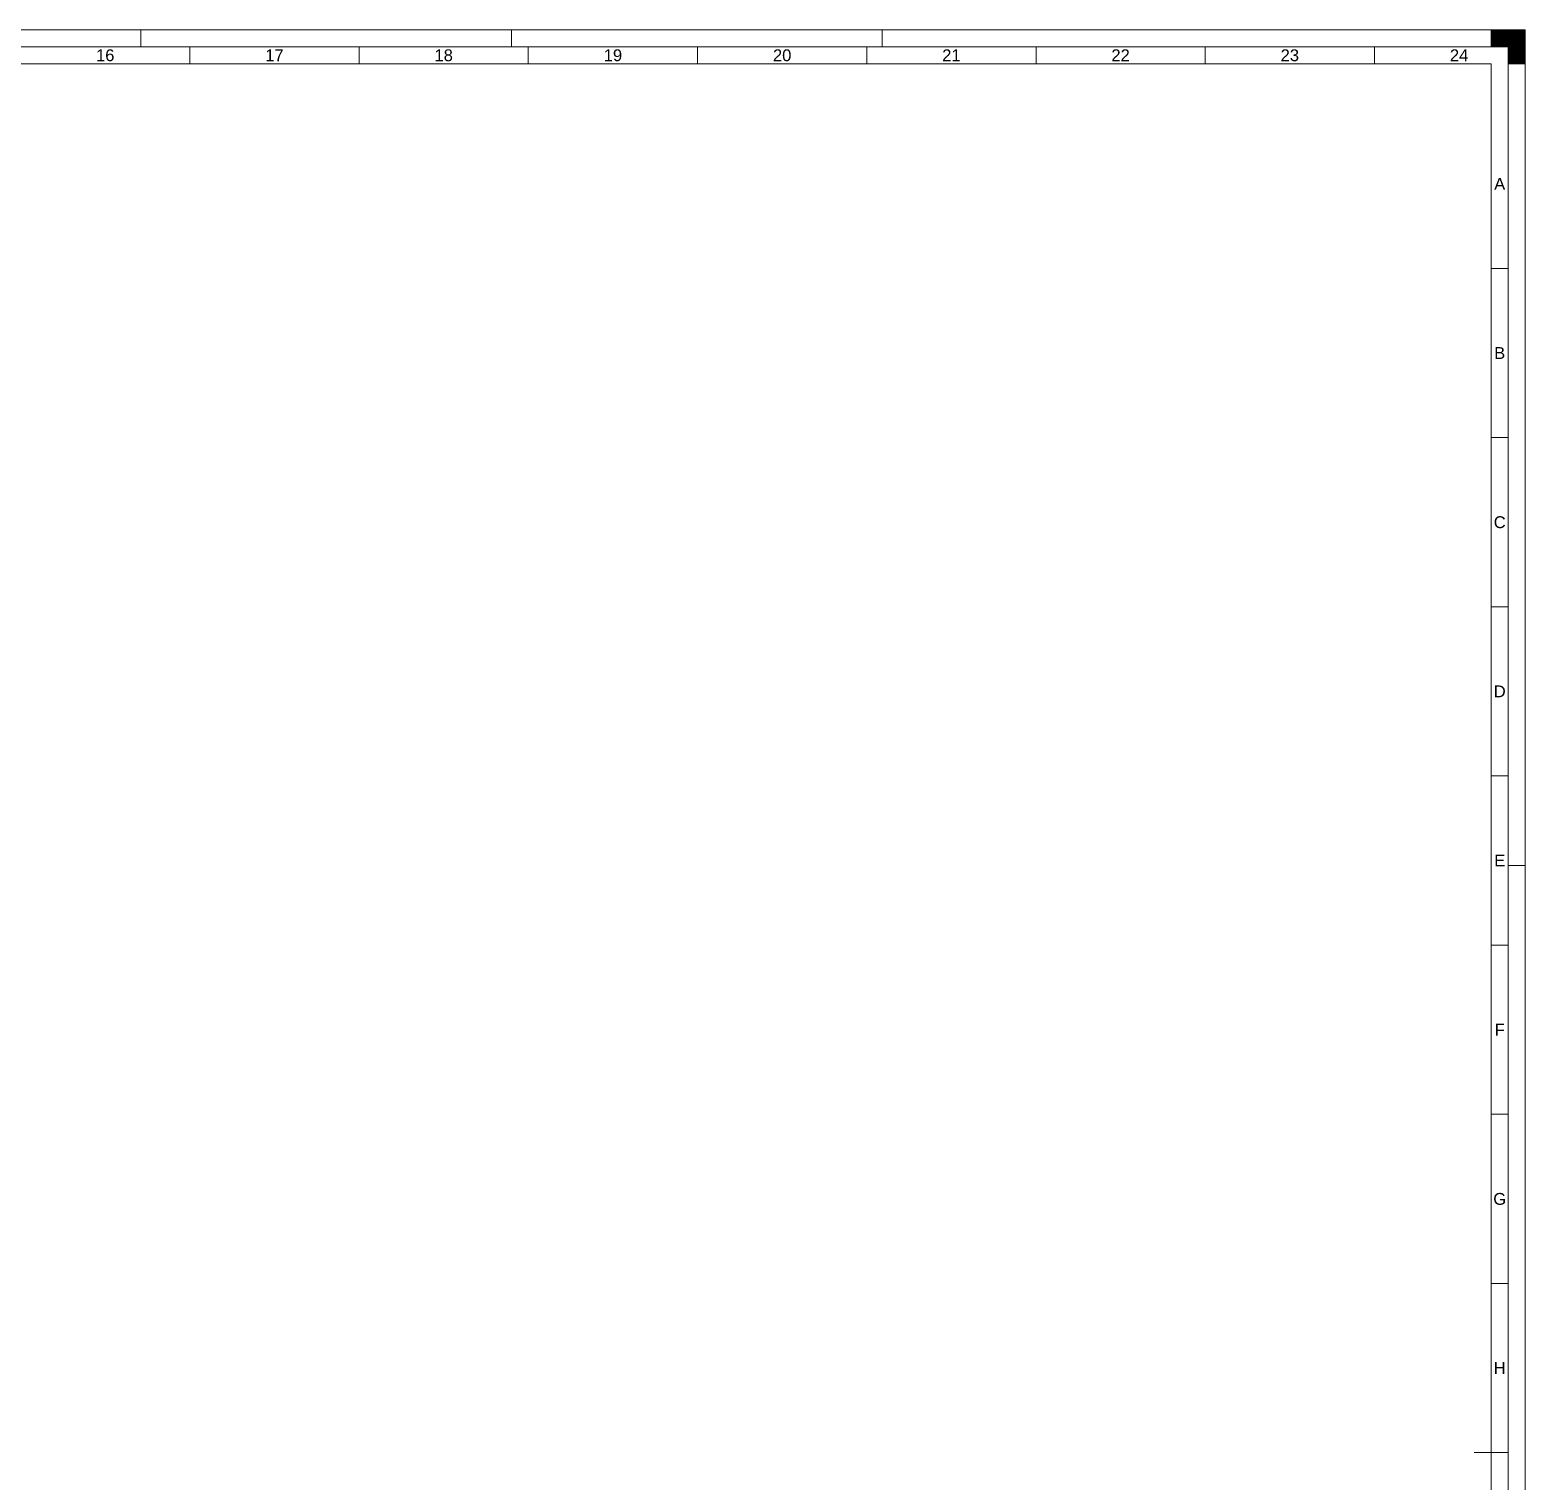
# Paper-space layout 'A0 - Landscape' of a CAD drawing. Header units: millimetres. Extents: x 0 to 1494, y 0 to 841.
# Drawn here: x 747.2 to 1189, y 412.1 to 841 of the extents above; entities that cross this region are included whole.
import ezdxf
from ezdxf.enums import TextEntityAlignment as Align

# ---------------------------------------------------------------- set-up
doc = ezdxf.new("R2010")
doc.units = ezdxf.units.MM
for name, color, linetype, lineweight in [('CDL_FRAME', 7, 'Continuous', 18), ('CDL_FRAME_GREEN', 3, 'Continuous', 18), ('CDL_FRAME_RED', 1, 'Continuous', 18), ('CDL_FRAME_YELLOW', 2, 'Continuous', 18)]:
    doc.layers.add(name, color=color, linetype=linetype, lineweight=lineweight)
doc.layers.add('CDL_TITLE_BLOCK', color=7, linetype='Continuous')
doc.styles.add('RHI_BORDER', font='arial.ttf')

# ---------------------------------------------------------------- blocks, each defined once
blk = doc.blocks.new('LANDSCAPE_DINA0_FRAME_REV03_ISO5457')
at = {"layer": 'CDL_FRAME_GREEN'}
h = blk.add_hatch(color=256, dxfattribs=at)
h.dxf.hatch_style = 1
h.paths.add_polyline_path([(1184, 841), (1179, 841), (1179, 836), (1184, 836)])
h = blk.add_hatch(color=256, dxfattribs=at)
h.dxf.hatch_style = 1
h.paths.add_polyline_path([(1184, 836), (1189, 836), (1189, 841), (1184, 841)])
h = blk.add_hatch(color=256, dxfattribs=at)
h.dxf.hatch_style = 1
h.paths.add_polyline_path([(1184, 831), (1189, 831), (1189, 836), (1184, 836)])
at = {"layer": 'CDL_FRAME', "linetype": 'Continuous'}
for p, q in [((20, 831), (1179, 831)), ((1179, 10), (1179, 831)), ((1174, 420.5), (1184, 420.5))]:
    blk.add_line(p, q, dxfattribs=at)
at = {"layer": 'CDL_FRAME_GREEN', "linetype": 'Continuous'}
for p, q in [((0, 841), (1189, 841)), ((780, 836), (780, 841)), ((889.5, 836), (889.5, 841)), ((999, 836), (999, 841)), ((1189, 0), (1189, 841)), ((1184, 594), (1189, 594))]:
    blk.add_line(p, q, dxfattribs=at)
at = {"layer": 'CDL_FRAME_GREEN'}
for points in [[(1189, 836), (1179, 836), (1179, 841), (1189, 841)], [(1184, 831), (1189, 831), (1189, 841), (1184, 841)]]:
    blk.add_lwpolyline(points, close=True, dxfattribs=at)
at = {"layer": 'CDL_FRAME_RED', "linetype": 'Continuous'}
for p in [(15, 836), (1184, 5)]:
    blk.add_line(p, (1184, 836), dxfattribs=at)
at = {"layer": 'CDL_FRAME_YELLOW', "linetype": 'Continuous'}
for p, q in [((794.5, 831), (794.5, 836)), ((844.5, 831), (844.5, 836)), ((894.5, 831), (894.5, 836)), ((944.5, 831), (944.5, 836)), ((994.5, 831), (994.5, 836)), ((1044.5, 831), (1044.5, 836)), ((1094.5, 831), (1094.5, 836)), ((1144.5, 831), (1144.5, 836)), ((1179, 770.5), (1184, 770.5)), ((1179, 720.5), (1184, 720.5)), ((1179, 670.5), (1184, 670.5)), ((1179, 620.5), (1184, 620.5)), ((1179, 570.5), (1184, 570.5)), ((1179, 520.5), (1184, 520.5)), ((1179, 470.5), (1184, 470.5))]:
    blk.add_line(p, q, dxfattribs=at)
at = {"layer": 'CDL_FRAME_GREEN', "linetype": 'Continuous', "style": 'RHI_BORDER'}
for s, p in [('16', (769.5, 833.5)), ('17', (819.5, 833.5)), ('18', (869.5, 833.5)), ('19', (919.5, 833.5)), ('20', (969.5, 833.5)), ('21', (1019.5, 833.5)), ('22', (1069.5, 833.5)), ('23', (1119.5, 833.5)), ('24', (1169.5, 833.5)), ('A', (1181.5, 795.5)), ('B', (1181.5, 745.5)), ('C', (1181.5, 695.5)), ('D', (1181.5, 645.5)), ('E', (1181.5, 595.5)), ('F', (1181.5, 545.5)), ('G', (1181.5, 495.5)), ('H', (1181.5, 445.5))]:
    blk.add_text(s, height=3.5, dxfattribs=at).set_placement(p, align=Align.MIDDLE_CENTER)

psp = doc.layouts.new('A0 - Landscape')

# ---------------------------------------------------------------- block references
at = {"layer": 'CDL_TITLE_BLOCK', "lineweight": 0}
psp.add_blockref('LANDSCAPE_DINA0_FRAME_REV03_ISO5457', (0, 0), dxfattribs=at)

doc.saveas('drawing.dxf')
